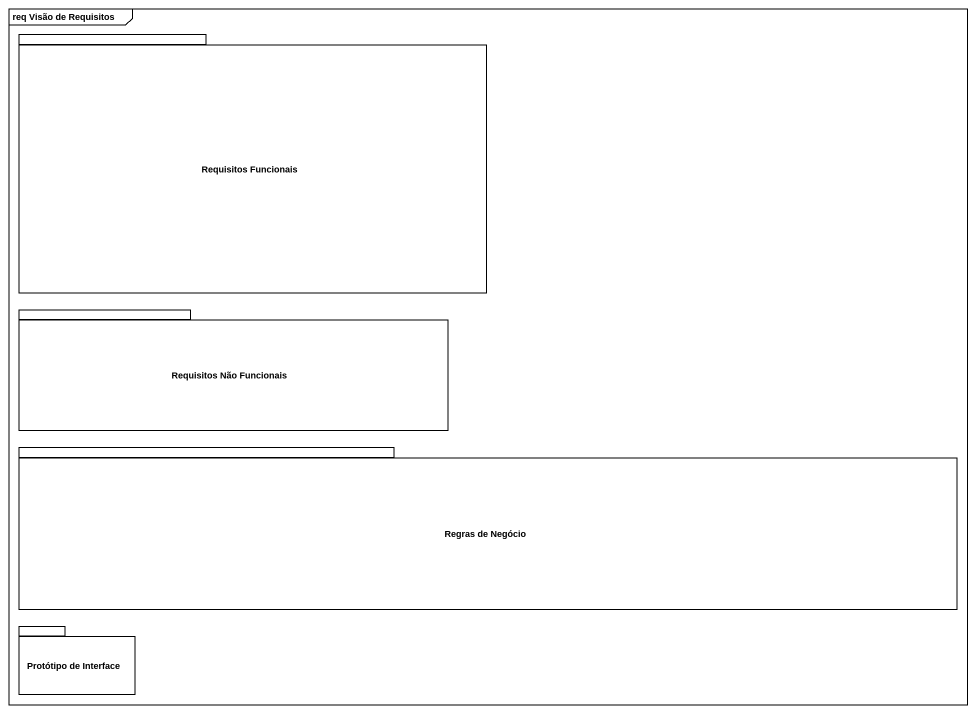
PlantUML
@startuml
mainframe req Visão de Requisitos
package "Requisitos Funcionais" as Requisitos_Funcionais {
}
package "Requisitos Não Funcionais" as Requisitos_Não_Funcionais {
}
package "Regras de Negócio" as Regras_de_Negócio {
}
package "Protótipo de Interface" as Protótipo_de_Interface {
}
@enduml
